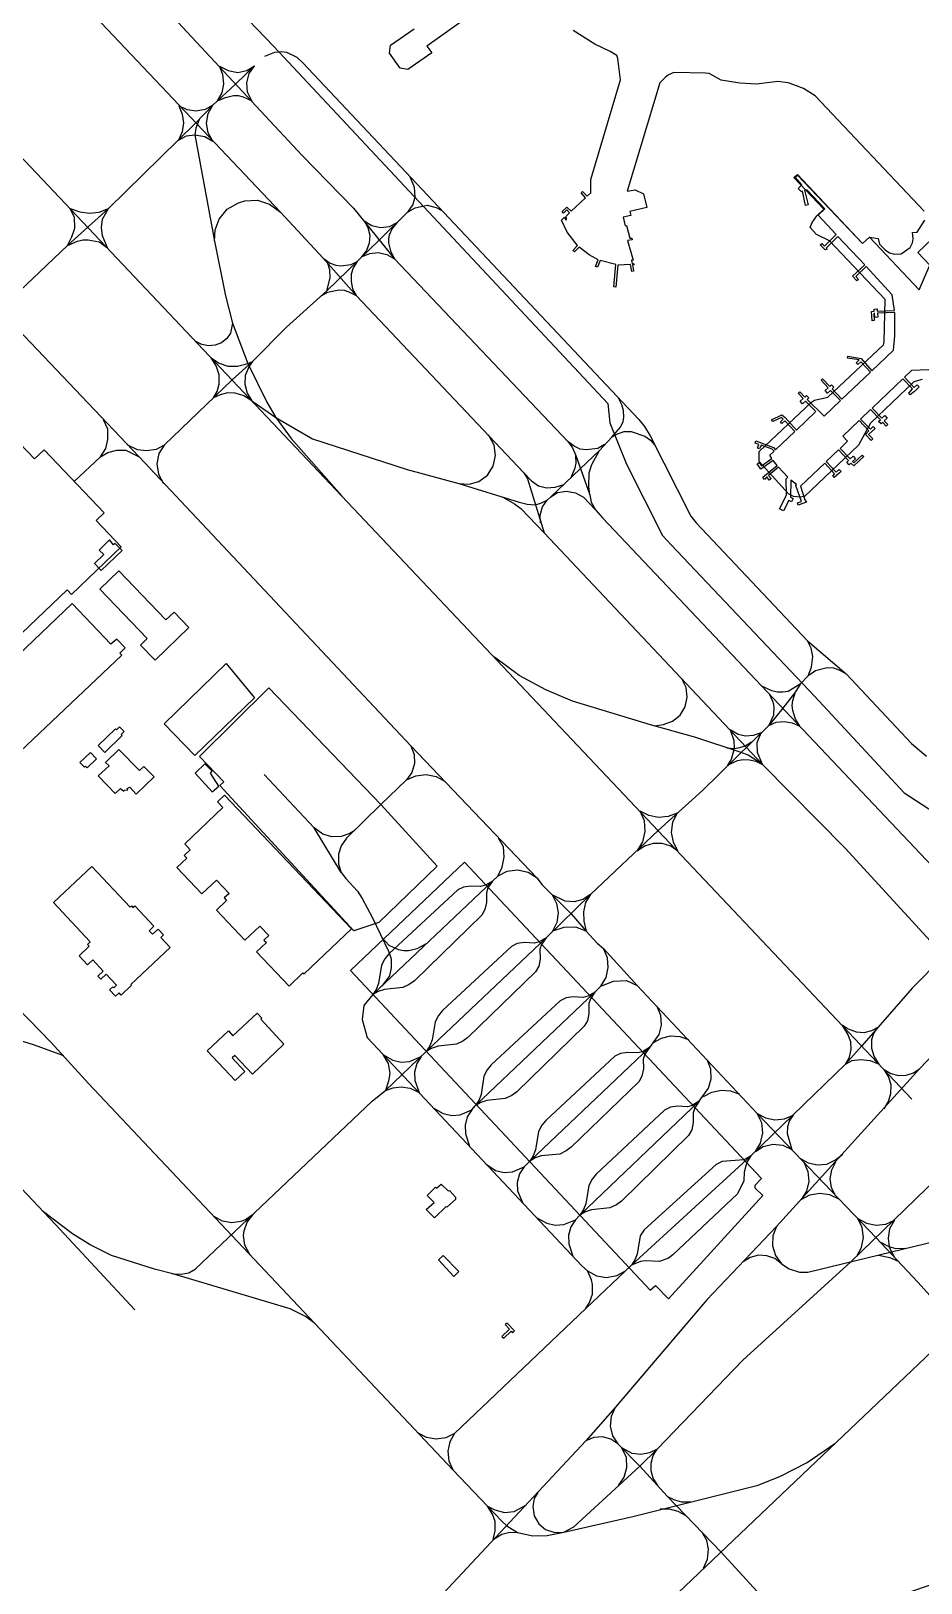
# Model space of a CAD drawing. Header units: metres. Extents: x -118 to 4032, y -3666 to 171.
# Drawn here: x 1823 to 2598, y -2648 to -1297 of the extents above; entities that cross this region are included whole.
import ezdxf

# ---------------------------------------------------------------- set-up
doc = ezdxf.new("R2010")
doc.units = ezdxf.units.M
for name, color, linetype in [('APRON', 1, 'Continuous'), ('CIVIL_BUILDING', 6, 'Continuous'), ('RUNWAY', 2, 'Continuous'), ('TAXIWAY', 5, 'Continuous'), ('TERMINAL', 3, 'Continuous')]:
    doc.layers.add(name, color=color, linetype=linetype)

msp = doc.modelspace()

# ---------------------------------------------------------------- linework, layer by layer
at = {"layer": 'APRON'}
for points in [[(1975.6, -1248.4), (2034.6, -1310.1), (2325.5, -1620.9), (2327.1, -1637.7), (2341.7, -1673.7), (2373.1, -1735.9), (2380.5, -1744), (2505.6, -1876), (2583.5, -1960.1), (2620.7, -1984.1), (2659.5, -1998.1), (2709.5, -2006.1), (2763.5, -2004.9), (2814.3, -1988.1), (2859.9, -1959.3), (2890.3, -1935.3), (2971.5, -1853.7), (3086.5, -1744.4), (3075.7, -1731.2), (3080.7, -1729), (3099.9, -1709.4), (3200.1, -1617.4)], [(2239, -1258.8), (2167.8, -1309.7), (2172.1, -1315.5), (2151.2, -1330), (2144.6, -1329), (2135.3, -1315.9), (2136.2, -1308.9), (2156.8, -1294.5)], [(2600.9, -1453.5), (2505.8, -1353), (2495.9, -1346.5), (2489.7, -1344.1), (2482.3, -1341.7), (2473.5, -1340.6), (2454.7, -1342.9), (2440.2, -1342), (2424.1, -1339.2), (2413.7, -1333.6), (2410.4, -1333.3), (2382.9, -1332.5), (2378.1, -1334.8), (2375.4, -1337), (2370.7, -1341.7), (2342.3, -1436.1), (2349.1, -1434.8), (2356.5, -1438.4), (2359.2, -1450.2), (2344.4, -1453.8), (2345.3, -1457.1), (2338.8, -1458.6), (2340.5, -1466.3), (2341.7, -1466), (2344.6, -1477), (2346.2, -1476.8), (2346.7, -1478.4), (2342.5, -1478.9), (2347.4, -1496.1), (2345.9, -1496.1), (2346.3, -1498.1), (2348.7, -1499.7), (2346.8, -1499.7), (2347.8, -1505.6), (2346.2, -1505.9), (2345.2, -1499.9), (2334, -1500.3), (2332.3, -1519.6), (2330.5, -1519.4), (2332.2, -1499.9), (2318.7, -1496.5), (2316.5, -1502.3), (2314.7, -1501.6), (2316.9, -1495.7), (2309.1, -1491.4), (2300.3, -1484.6), (2296.2, -1488.9), (2295, -1487.7), (2299.1, -1483.4), (2289.9, -1471.8), (2284.9, -1461.1), (2287.7, -1458.5), (2288.7, -1461.1), (2289.5, -1460.3), (2289, -1457.8), (2292.1, -1454.8), (2289.7, -1452.1), (2286.7, -1455), (2285.5, -1453.7), (2289.8, -1449.8), (2293.4, -1453.5), (2306, -1441.7), (2302.1, -1437.3), (2303.3, -1436.2), (2307.3, -1440.4), (2310.6, -1437.3), (2310.5, -1425.8), (2336.5, -1339), (2334.2, -1320.3), (2333.1, -1317.9), (2327.5, -1314.4), (2314, -1308), (2295.3, -1296.1)], [(2599, -1599.9), (2591.8, -1602.1), (2554, -1638), (2543.8, -1657.1), (2496.7, -1702), (2492.2, -1702.6), (2487.2, -1701.9), (2482.6, -1699.6), (2457.3, -1671.5), (2457.3, -1662.6), (2502.6, -1619.6), (2505.3, -1618), (2516.9, -1615.3), (2565.3, -1569.7), (2565.9, -1567.6), (2566.9, -1530.2), (2518.4, -1479.2), (2507, -1473.7), (2501.5, -1467.6), (2503.3, -1463.4), (2507.5, -1457.4), (2513.4, -1451.6), (2487.4, -1424.1), (2490.6, -1421.5), (2547.2, -1481.5), (2553.1, -1475.9), (2560.8, -1477.3), (2561.9, -1482.2), (2566.8, -1487.1), (2570.7, -1489.6), (2575, -1490.7), (2580.7, -1490.5), (2588.6, -1484.9), (2590.6, -1481.1), (2591.2, -1477.4), (2590.8, -1472.1), (2594.7, -1471.7), (2601.3, -1461.3)]]:
    msp.add_lwpolyline(points, dxfattribs=at)
for points in [[(1666.3, -1784.2), (1755.7, -1877.6), (1854.4, -1783.1), (1858.2, -1787.1), (1901.5, -1745.7), (1879.7, -1722.9), (1886.9, -1716), (1834.4, -1661.2), (1826.2, -1669), (1807.3, -1649.3), (1666.3, -1784.2)], [(1969.8, -1928.3), (2030.2, -1868.6), (2127.6, -1970.1), (2176.8, -2023.7), (2126, -2072.8), (2104.3, -2080.1), (1987.6, -1953.6), (1991.1, -1950.5), (1969.8, -1928.3)], [(2362.3, -2393.2), (2366.9, -2389), (2378.1, -2400.6), (2460.3, -2310.6), (2453.8, -2304.1), (2453.8, -2301.5), (2459.2, -2295.9), (2200.6, -2020.3), (2101.3, -2114.8), (2362.3, -2393.2)]]:
    msp.add_lwpolyline(points, close=True, dxfattribs=at)
at = {"layer": 'CIVIL_BUILDING'}
for points in [[(1878.3, -1760.3), (1884.1, -1766.3), (1902.3, -1749), (1896.3, -1742.8), (1895, -1743.9), (1891.4, -1739.7), (1882.3, -1748.5), (1886.4, -1752.5), (1878.3, -1760.3)], [(1931.1, -1844.3), (1918.5, -1831.3), (1924.3, -1825.6), (1882.9, -1782.7), (1899.5, -1766.7), (1940.6, -1809.4), (1947.6, -1802.7), (1960.5, -1816), (1931.1, -1844.3)], [(1801.9, -1922.7), (1808.1, -1929.3), (1902.2, -1840), (1900.5, -1838.2), (1905.1, -1833.8), (1897.7, -1826), (1892.7, -1830.6), (1859, -1795.2), (1751.4, -1897.5), (1787.9, -1935.9), (1801.9, -1922.7)], [(1965.6, -1927.4), (1938.9, -1899.9), (1993.1, -1847.3), (2017.8, -1877.3), (1965.6, -1927.4)], [(1881.4, -1918.8), (1896.6, -1904.1), (1897.5, -1905), (1900.2, -1902.4), (1904.2, -1906.5), (1901.5, -1909.1), (1902.5, -1910), (1887.2, -1924.8), (1881.4, -1918.8)], [(1865.7, -1933.4), (1869.7, -1937.6), (1870.6, -1936.7), (1871.9, -1938.1), (1880, -1930.4), (1874.8, -1924.8), (1865.7, -1933.4)], [(1914.7, -1961.2), (1930.4, -1946.1), (1921.4, -1936.9), (1917.5, -1940.4), (1899.5, -1922.1), (1887.9, -1933.5), (1891, -1936.4), (1881.6, -1945.2), (1896.3, -1960.5), (1901, -1956.3), (1903.9, -1958.4), (1904.3, -1957.7), (1907.3, -1957.4), (1906.9, -1956.2), (1909, -1955.1), (1914.7, -1961.2)], [(1980.9, -1959.1), (1986.6, -1954.2), (1979.3, -1942.9), (1980.8, -1941.2), (1974.5, -1934.7), (1965.9, -1942.8), (1980.9, -1959.1)], [(2047.8, -2128.3), (2059.9, -2116.8), (2060.8, -2117.7), (2102.1, -2078.5), (1991.6, -1962), (1985.5, -1967.7), (1990.2, -1972.8), (1956.9, -2004.4), (1961.8, -2009.6), (1956.5, -2014.6), (1958.7, -2016.9), (1950.1, -2025), (1971.9, -2048), (1984.6, -2036), (1995.5, -2047.5), (1991.3, -2051.5), (1993.4, -2053.7), (1984.6, -2062.1), (2009.3, -2088.2), (2022.2, -2076), (2030.1, -2084.3), (2025.9, -2088.3), (2028, -2090.4), (2019.5, -2098.4), (2047.8, -2128.3)], [(1896.6, -2137), (1891.4, -2131.5), (1894.2, -2128.8), (1895.1, -2129.8), (1897.5, -2127.5), (1888.5, -2117.9), (1883.9, -2122.3), (1881.3, -2119.6), (1885.9, -2115.2), (1876.8, -2105.5), (1872.3, -2109.8), (1864.9, -2101.8), (1873.7, -2093.5), (1872.3, -2091.9), (1874.6, -2089.7), (1842.5, -2055.6), (1876.1, -2024.1), (1909.3, -2059.5), (1910.5, -2058.4), (1911.8, -2059.8), (1913.4, -2058.3), (1930.1, -2076.1), (1925.9, -2080), (1928.8, -2083.1), (1933.7, -2078.6), (1938.5, -2083.6), (1936, -2085.9), (1944.2, -2094.6), (1909.9, -2126.8), (1910.6, -2127.5), (1901.5, -2136.1), (1899.7, -2134.1), (1896.6, -2137)], [(2023.1, -2157.1), (2043.2, -2178.9), (2015.8, -2204.9), (2000.6, -2188.7), (1998.3, -2190.7), (2009.3, -2202.5), (2000.9, -2210.4), (1976.6, -2184.5), (1995, -2167.2), (1998.9, -2171.5), (2020, -2151.7), (2024.2, -2156.1), (2023.1, -2157.1)], [(2180.2, -2300.7), (2186.3, -2306.5), (2187.4, -2306.4), (2192.7, -2312.2), (2192.8, -2314), (2185.3, -2320.9), (2184.7, -2320.2), (2174.3, -2330), (2167.3, -2322.9), (2174, -2316.6), (2168.1, -2310.5), (2175.4, -2303.5), (2176.1, -2304.3), (2180.2, -2300.7)], [(2182.1, -2362.8), (2178, -2366.8), (2191.4, -2381.1), (2195.6, -2376.9), (2182.1, -2362.8)], [(2237.6, -2421.8), (2236.1, -2423), (2239.7, -2427), (2233.1, -2433.4), (2234.7, -2435), (2241.3, -2428.8), (2242.3, -2430.1), (2244.1, -2428.6), (2237.6, -2421.8)]]:
    msp.add_lwpolyline(points, close=True, dxfattribs=at)
at = {"layer": 'RUNWAY'}
for points in [[(2590.2, -2226.8), (1250.7, -809.7)], [(884.8, -1320.2), (1844.3, -2336)], [(2177.2, -2855.8), (3392, -1699.8)], [(1913.4, -2410.2), (1844.3, -2336)]]:
    msp.add_lwpolyline(points, dxfattribs=at)
at = {"layer": 'TAXIWAY'}
for points in [[(1385.9, -759.7), (1393.8, -770.8), (1439.2, -818.4), (1467.8, -850), (2040.2, -1454.4), (2077.5, -1494.4), (2106.4, -1527), (2252.3, -1681.4), (2255.3, -1686.6), (2269.8, -1733.4), (2460.1, -1935.2), (2532.1, -2008.2), (2635.3, -2120.7), (2698.9, -2187.1)], [(1629.4, -947.8), (1756.4, -1082.9), (1907.2, -1241.4), (2059.3, -1404.8), (2104, -1450.7), (2139.5, -1494.8), (2290.7, -1654.4), (2294.5, -1659.5), (2297.4, -1666.3), (2309.6, -1700.3), (2310.9, -1706.8), (2314.6, -1713.5), (2320.7, -1720.5), (2679.9, -2099.9), (2745.1, -2170.1), (2779.5, -2205.7)], [(1402.8, -1126.8), (1408.6, -1130.2), (1421.3, -1142.8), (1566.3, -1296), (1603.4, -1336.8), (1636.8, -1367.7), (1665.7, -1402.3), (1694.9, -1433.6), (1917.2, -1667.4), (2153.7, -1919.1), (2263.7, -2034.3), (2267.9, -2039.9), (2293.3, -2065.2), (2306.5, -2080.5), (2316.2, -2090.8), (2321.6, -2095.5), (2350.9, -2127.7), (2455.5, -2239.1), (2559, -2347.5)], [(2237.5, -2598.2), (2232.7, -2594.1), (2190.3, -2549.5), (1873.1, -2213.2), (1840.7, -2177.3), (1791, -2126.5), (1278.5, -1584.1), (1268.9, -1574.7), (1242.4, -1545.7), (930, -1215.2)], [(2026.8, -1318.4), (2035.3, -1314.8), (2041.2, -1314.3), (2045.5, -1314.9), (2054.4, -1319.4), (2059.7, -1324.2)], [(2059.7, -1324.2), (2352.4, -1634.9), (2357.4, -1640.8), (2362.3, -1649), (2397.6, -1719), (2402.2, -1724.7), (2499.2, -1827.6), (2532.8, -1856.4), (2589.9, -1916.9), (2602.8, -1928.1)], [(1985.4, -1357.3), (1989.4, -1350.3), (1991, -1342.4), (1990.2, -1334.4), (1987.1, -1327), (1994.7, -1331), (2003.1, -1332.6), (2011.1, -1330.8), (2017.7, -1326.7)], [(1985.4, -1357.3), (1992.4, -1354.4), (1999.3, -1352.7), (2003.5, -1352.6), (2007.7, -1353.7), (2015.3, -1357.4), (2011.7, -1349.9), (2010.9, -1341.6), (2013, -1333.6), (2017.7, -1326.7)], [(2017.7, -1326.7), (2001.3, -1342.4)], [(2001.3, -1342.4), (1981.5, -1361), (1966.3, -1376.9), (1890.5, -1451.1), (1854.9, -1483.4), (1813, -1523.2), (1805.2, -1527.2), (1796.7, -1528.7), (1788.1, -1527.4), (1780, -1522.9)], [(1951.4, -1391.5), (1958.6, -1387.8), (1965.8, -1386.9), (1974.5, -1388.3), (1981.5, -1392.4), (1977.3, -1385.1), (1975.8, -1376.7), (1977.3, -1368.3), (1981.5, -1361)], [(1951.8, -1361.6), (1954.8, -1368.8), (1955.8, -1376.6), (1954.6, -1384.3), (1951.4, -1391.5)], [(1981.5, -1361), (1974.6, -1364.8), (1966.8, -1366.2), (1958.9, -1365.1), (1951.8, -1361.6)], [(1969.9, -1373), (1966.5, -1381.2), (1965.8, -1386.9), (1982.8, -1479.5), (1992.5, -1527), (1998.6, -1550.9), (2011.8, -1586.1)], [(2152.9, -1423.1), (2156.7, -1432.6), (2157.3, -1441.1), (2155.7, -1447.5), (2151, -1454.4), (2126.6, -1478.3)], [(1982.8, -1479.5), (1983.5, -1469.7), (1986.8, -1460.4), (1993.9, -1451.7), (2003.8, -1446.1), (2009.2, -1444.3), (2020.4, -1443.7), (2030.7, -1447.3), (2040.2, -1454.4)], [(1854.9, -1483.4), (1863.5, -1479.5), (1868.2, -1478.4), (1872.9, -1478.4), (1882.3, -1480), (1889.6, -1485.4), (1885.4, -1474.9), (1884.3, -1467.6), (1885.4, -1460.3), (1890.5, -1451.1)], [(1854.9, -1483.4), (1858.7, -1475.8), (1861.1, -1468.1), (1860.9, -1458.9), (1857.1, -1451.1), (1865.6, -1453.9), (1874, -1455.2), (1882.5, -1454.2), (1890.5, -1451.1)], [(2151, -1454.4), (2157.6, -1450.6), (2168, -1448.3), (2175.9, -1450.2), (2180.9, -1452.8)], [(2113.1, -1461.8), (2116.5, -1467.7), (2118.1, -1474.4), (2117.6, -1481.3), (2115.2, -1487.7), (2111, -1493.1), (2118, -1490.2), (2125.5, -1489.5), (2132.9, -1491.1), (2139.5, -1494.8)], [(2113.1, -1461.8), (2119.8, -1465.8), (2127.4, -1467.5), (2135.2, -1466.7), (2141.8, -1463.3), (2137.7, -1468.4), (2135, -1474.4), (2134.5, -1477.4), (2134.5, -1481), (2136.1, -1488), (2139.5, -1494.8)], [(2126.6, -1478.3), (2080.7, -1522.7), (2045.4, -1554.3), (2015.8, -1584.2), (1998.1, -1600.2), (1938.9, -1657.2), (1934.4, -1664.4), (1932.6, -1673.4), (1934.1, -1682.5), (1938.5, -1690.6)], [(2107, -1497.2), (2103.7, -1502.6), (2101.9, -1508.3), (2101.9, -1514.5), (2103, -1520.9), (2106.4, -1527), (2100.2, -1523.9), (2096, -1522.6), (2091, -1522.3), (2081.2, -1524.3), (2076, -1527)], [(2077.5, -1494.4), (2083.5, -1498.6), (2088.4, -1500.4), (2092.9, -1500.9), (2102, -1499.9), (2107, -1497.2)], [(2080.7, -1522.7), (2083.6, -1511.4), (2083.4, -1504.6), (2081.4, -1499)], [(1998.6, -1550.9), (1996.8, -1559.6), (1993.5, -1564.3), (1988.9, -1568), (1983.4, -1570), (1977.6, -1570.8), (1971.9, -1569.6), (1966.6, -1566.9)], [(1980, -1581.1), (1986.8, -1585.7), (1994.6, -1588.3), (2002.8, -1588.4), (2011.8, -1586.1)], [(1981.9, -1616), (1985.2, -1610.5), (1986.9, -1604.1), (1987, -1595.8), (1984.2, -1588.1), (1980, -1581.1)], [(2011.8, -1586.1), (2015.8, -1584.2), (2012.9, -1588.3), (2009.5, -1596.4), (2009.2, -1604.2), (2011.3, -1611.8), (2015.4, -1618.5), (2008.5, -1614.1), (2000.7, -1611.8), (1994.3, -1611.7), (1987.7, -1613.4), (1981.9, -1616)], [(2011.8, -1586.1), (2028.5, -1619.7), (2036.4, -1633), (2049.5, -1651.3), (2093.8, -1701.4)], [(3325.2, -1590.2), (3319.7, -1585.5), (3314.1, -1582.6), (3306.6, -1581.4), (3296.9, -1582.4), (3289, -1588), (3239.1, -1636.8), (3090.5, -1778.2), (3005.8, -1857.3), (2888.7, -1968.7), (2874.1, -1981.5), (2658.3, -2144.9), (2643.3, -2157), (2627, -2168.7), (2597.2, -2200), (2472.2, -2337.6), (2411.6, -2401.5), (2331.9, -2495.4), (2306.3, -2524.2), (2132.5, -2710.1)], [(2015.4, -1618.5), (2036.4, -1633), (2068.3, -1651.7), (2150.7, -1678.4), (2195.6, -1690.6), (2248.3, -1706.9), (2255.1, -1708.7), (2262, -1709)], [(2339.3, -1632.8), (2339, -1627.1), (2337.6, -1622.1), (2334.8, -1616.2)], [(1883.5, -1667.4), (1888.1, -1660), (1890, -1652.3), (1890, -1643.3), (1886.2, -1635.1)], [(2329, -1650.1), (2336.4, -1641.6), (2338.7, -1636.6), (2339.3, -1632.8)], [(2195.6, -1690.6), (2204.7, -1691.1), (2213.1, -1688.9), (2220.5, -1683.3), (2225.5, -1675.4), (2227.5, -1666.3), (2226.3, -1657.1), (2221.4, -1648.1)], [(2287.2, -2603.8), (2295.7, -2599.3), (2353.1, -2546.3), (2368.4, -2531.4), (2442.8, -2453.9), (2537.1, -2368.4), (2603, -2304.5), (2698.8, -2214.9), (2745.1, -2170.1), (2781.3, -2136.4), (2892, -2029.5), (3152.1, -1783.5), (3188.6, -1745.5), (3255.2, -1686.8), (3306.2, -1636.3)], [(2340.2, -1645.3), (2333.5, -1647.5), (2329, -1650.1)], [(2340.2, -1645.3), (2345.7, -1645.2), (2357.7, -1649.3), (2362.5, -1652.8), (2366.1, -1656.8)], [(1860.6, -1688.8), (1883.5, -1667.4), (1890, -1663.6), (1897.9, -1661.4), (1905.6, -1661.6), (1917.2, -1667.4)], [(1938.9, -1657.2), (1932, -1660.9), (1923.7, -1662.1), (1915.7, -1661.1), (1906.8, -1657)], [(2322.5, -1656.6), (2316.8, -1660.1), (2306.5, -1661.1), (2301.4, -1660.6), (2296.1, -1658.1), (2290.7, -1654.4)], [(2301.4, -1677.7), (2318.2, -1661.9), (2329, -1650.1)], [(2309.6, -1700.3), (2308.7, -1693.3), (2309.1, -1681.2), (2311.3, -1674.1), (2318.2, -1661.9)], [(2293.5, -1685.3), (2297, -1676.8), (2297.7, -1672.8), (2297.4, -1666.3)], [(2252.3, -1681.4), (2258.9, -1688.1), (2264.9, -1692.5), (2272, -1694.2), (2279.4, -1693.8), (2287, -1691.4)], [(2275.6, -1702.1), (2301.4, -1677.7)], [(2233.8, -1702.5), (2244.1, -1708.3), (2249.5, -1712.3), (2269.8, -1733.4)], [(2262, -1709), (2267.1, -1707.8), (2272.5, -1705.1), (2275.6, -1702.1), (2281.6, -1698.4), (2289.4, -1697.2), (2297.2, -1698.6), (2304.1, -1702.4), (2314.6, -1713.5)], [(2266.7, -1724.7), (2266.5, -1718.2), (2268.5, -1710.8), (2272.5, -1705.1)], [(2499.9, -1858.2), (2502.6, -1850.4), (2503.9, -1841.2), (2502.4, -1833.9), (2499.2, -1827.6)], [(2460.1, -1935.2), (2447.7, -1927.1), (2441.5, -1924.8), (2402.1, -1911.8), (2362.5, -1900.8), (2294.5, -1880), (2271.3, -1870.4), (2248.3, -1857.8), (2226.6, -1841.9)], [(2532.8, -1856.4), (2526.9, -1853.1), (2522.2, -1851.4), (2516.5, -1851.1), (2506.2, -1853.6), (2499.9, -1858.2)], [(2366.1, -1901.7), (2373.9, -1900.5), (2381.8, -1897.6), (2388.3, -1892.2), (2392.7, -1885), (2394.5, -1876.7), (2393.5, -1868.3), (2389.9, -1860.7)], [(2499.9, -1858.2), (2493, -1865.4), (2488.9, -1872.1), (2477.8, -1886.3)], [(2493, -1865.4), (2482.3, -1871.6), (2477.7, -1872.4), (2472.7, -1872.3), (2468.2, -1871.1), (2459.5, -1867.2)], [(2465.6, -1901.4), (2471.9, -1898.5), (2479, -1897.8), (2486, -1899), (2492.5, -1901.9), (2488.7, -1895.9), (2486.4, -1888.2), (2485.9, -1883.9), (2486.5, -1879.6), (2488.9, -1872.1)], [(2466.3, -1874.4), (2469.1, -1880.8), (2470, -1885), (2469.6, -1892.2), (2465.6, -1901.4)], [(2477.8, -1886.3), (2465.6, -1901.4), (2407.8, -1957.9), (2369.2, -1992.7), (2310.2, -2048.5), (2271.6, -2086.1)], [(2460.1, -1935.2), (2455.6, -1924.8), (2455.4, -1916), (2459, -1907.6), (2451.9, -1910.1), (2445.3, -1910.6), (2438.8, -1909.2), (2431.8, -1905), (2435, -1914.3), (2435.3, -1921.3), (2432.7, -1930.8), (2429.7, -1935.8)], [(2153.7, -1919.1), (2156.7, -1926.5), (2157.1, -1934.5), (2154.8, -1942.2), (2150.1, -1948.7)], [(2428.9, -1920.8), (2435.3, -1921.3), (2440.4, -1920.4), (2445, -1918.9), (2450.6, -1915.6)], [(2429.7, -1935.8), (2438.3, -1931.9), (2443.2, -1930.9), (2448.7, -1931.2), (2454.4, -1932.5), (2460.1, -1935.2)], [(2093.1, -2029.2), (2069.6, -1990.5), (2026, -1944.1)], [(2150.1, -1948.7), (2158.2, -1945.1), (2167.1, -1944.1), (2175.8, -1945.8), (2183.6, -1950)], [(2150.1, -1948.7), (2127.6, -1970.1)], [(2127.6, -1970.1), (2097.7, -1999.3), (2093.1, -2006.1), (2090.7, -2013.4), (2090.7, -2022), (2093.1, -2029.2), (2097.1, -2034.7), (2107.5, -2045.5), (2111.3, -2052.1), (2120.1, -2068.3), (2134.7, -2098.5), (2136.7, -2104.5), (2136.7, -2112.4), (2135.2, -2119.2), (2128.6, -2128.3)], [(2386.4, -2010.9), (2380.2, -2006.4), (2372.7, -2004.2), (2364.9, -2004.2), (2357.4, -2006.4), (2350.9, -2010.7), (2355.8, -2002.7), (2358, -1993.6), (2357.3, -1984.3), (2353.4, -1976)], [(2386.4, -2010.9), (2382.5, -2003), (2380.8, -1994.4), (2382, -1985.6), (2385.8, -1977.7), (2377.9, -1980.7), (2369.5, -1981.3), (2361.2, -1979.6), (2353.4, -1976)], [(2105, -1992.8), (2100.7, -1995.3), (2093.2, -1997.9), (2084.9, -1998.2), (2077.1, -1995.9), (2069.6, -1990.5)], [(2229.6, -2032.5), (2233.4, -2024.7), (2235.2, -2016), (2234.5, -2007.1), (2230.3, -1999.3)], [(2224.9, -2036.8), (2218.8, -2040.5), (2214.6, -2041.6), (2206, -2041.1), (2199.7, -2042), (2194.7, -2044.5), (2134.7, -2100.3), (2131.2, -2104.5), (2128.2, -2110), (2125.7, -2126), (2123.7, -2131.1), (2120.8, -2135.7)], [(2224.9, -2036.8), (2220.9, -2042.7), (2219.6, -2046.9), (2219.7, -2055.5), (2218.4, -2061.7), (2215.7, -2066.6), (2156.9, -2123.7), (2152.4, -2126.9), (2146.8, -2129.6), (2130.8, -2131.3), (2125.5, -2133), (2120.8, -2135.7)], [(2224.9, -2036.8), (2120.8, -2135.7)], [(2263.7, -2034.3), (2255.9, -2029.2), (2246.8, -2027.3), (2237.5, -2028.5), (2229.6, -2032.5), (2224.9, -2036.8)], [(2310.2, -2048.5), (2303.6, -2052.8), (2296, -2054.9), (2288.2, -2054.4), (2276.9, -2048.9)], [(2276.9, -2048.9), (2280.7, -2056.3), (2282.1, -2064.6), (2280.9, -2072.8), (2277.3, -2080.3)], [(2310.2, -2048.5), (2306, -2055.6), (2304.1, -2063.6), (2304.6, -2071.8), (2306.5, -2080.5), (2297.5, -2076.9), (2287.1, -2077.2), (2277.3, -2080.3)], [(2644.1, -2062.1), (2635.9, -2081.1), (2602, -2118.4), (2590.5, -2130.2), (2546.7, -2180.4), (2532.3, -2196.3), (2450, -2276)], [(1851.6, -2188.9), (1825.3, -2179.5), (1757.2, -2158.5), (1687.7, -2138.4), (1668.2, -2131.7), (1638.6, -2112.6), (1616.1, -2094.5)], [(2128.5, -2085.9), (2134.7, -2092.5), (2142.7, -2096.3), (2147.7, -2097.2), (2151.7, -2097.3), (2159.3, -2095.6), (2168, -2090.9)], [(2271.6, -2086.1), (2265.6, -2089.7), (2261.4, -2090.9), (2252.8, -2090.3), (2246.5, -2091.2), (2241.4, -2093.7), (2181.4, -2149.5), (2177.9, -2153.8), (2175, -2159.3), (2172.5, -2175.2), (2170.5, -2180.4), (2167.6, -2184.9)], [(2271.6, -2086.1), (2167.6, -2184.9)], [(2271.6, -2086.1), (2267.7, -2092), (2266.3, -2096.1), (2266.4, -2104.7), (2265.2, -2111), (2262.4, -2115.9), (2203.6, -2172.9), (2199.2, -2176.2), (2193.6, -2178.9), (2177.5, -2180.6), (2172.3, -2182.2), (2167.6, -2184.9)], [(2314.1, -2133.5), (2319.4, -2128.2), (2323.9, -2120.7), (2325.8, -2112.2), (2325, -2103.6), (2321.6, -2095.5)], [(2314.1, -2133.5), (2308.1, -2137.1), (2303.9, -2138.3), (2295.3, -2137.7), (2289, -2138.6), (2283.9, -2141.1), (2223.9, -2196.9), (2220.4, -2201.2), (2217.5, -2206.6), (2215, -2222.6), (2213, -2227.8), (2210.1, -2232.3)], [(2314.1, -2133.5), (2210.1, -2232.3)], [(2314.1, -2133.5), (2310.2, -2139.4), (2308.8, -2143.5), (2308.9, -2152.1), (2307.7, -2158.4), (2304.9, -2163.2), (2246.1, -2220.3), (2241.7, -2223.6), (2236.1, -2226.2), (2220, -2227.9), (2214.7, -2229.6), (2210.1, -2232.3)], [(2319.4, -2128.2), (2330.2, -2124.1), (2341.6, -2123.5), (2350.9, -2127.7)], [(2120.8, -2135.7), (2112.9, -2145.3), (2111.4, -2157.5), (2115.7, -2173), (2302.7, -2371.8)], [(2368.1, -2145.8), (2371.3, -2153.7), (2371.9, -2162.2), (2369.8, -2170.4), (2361.6, -2181.7)], [(2532.3, -2196.3), (2535.7, -2190.1), (2537.2, -2183.4), (2536.9, -2176.9), (2534.3, -2170.1), (2529.3, -2162.1)], [(2529.3, -2162.1), (2534.7, -2165.5), (2541.5, -2168.1), (2548.6, -2168.6), (2555.2, -2166.8), (2560.1, -2164.3)], [(2365.2, -2177.5), (2372.1, -2173.5), (2380, -2171.7), (2388, -2172.2), (2395.6, -2174.9)], [(2532.3, -2196.3), (2538.2, -2193.2), (2545.4, -2192.1), (2553.9, -2193.1), (2561.8, -2196.4), (2557.2, -2189.4), (2555.2, -2182.6), (2555.3, -2174.8), (2556.7, -2170.1), (2560.1, -2164.3)], [(1946.6, -2378.8), (1953.5, -2379), (1960.6, -2378), (1966.1, -2374.8), (2120.4, -2228.3), (2131.7, -2219.1), (2167.6, -2184.9)], [(2129.4, -2187.8), (2134.2, -2195.8), (2135.6, -2204.3), (2134.4, -2211.2), (2131.7, -2219.1), (2138.5, -2216.8), (2145.5, -2215.9), (2153.3, -2217.1), (2161, -2221)], [(2129.4, -2187.8), (2138, -2192.7), (2145.4, -2194.5), (2152.8, -2193.9), (2162.9, -2189.7), (2158.9, -2195.8), (2156.9, -2203.1), (2157.2, -2210.5), (2161, -2221)], [(2361.6, -2181.7), (2357.6, -2187.6), (2356.2, -2191.8), (2356.3, -2200.4), (2355.1, -2206.6), (2352.4, -2211.5), (2293.5, -2268.6), (2289.1, -2271.8), (2283.5, -2274.5), (2267.4, -2276.2), (2262.2, -2277.9), (2257.5, -2280.6)], [(2361.6, -2181.7), (2257.5, -2280.6)], [(2361.6, -2181.7), (2355.5, -2185.4), (2351.3, -2186.5), (2342.7, -2186), (2336.4, -2186.9), (2331.4, -2189.4), (2271.3, -2245.2), (2267.9, -2249.4), (2264.9, -2254.9), (2262.4, -2270.9), (2260.4, -2276), (2257.5, -2280.6)], [(2405, -2228.5), (2413.1, -2217.3), (2415.4, -2209.1), (2415, -2200.7), (2412.1, -2192.7)], [(2565.9, -2235.1), (2569.9, -2228.8), (2571.9, -2221.7), (2572, -2214.3), (2569.9, -2207.1), (2566, -2200.8), (2571.8, -2204.3), (2578.4, -2206.1), (2585.1, -2205.9), (2591.6, -2203.8), (2597.2, -2200)], [(2405, -2228.5), (2398.9, -2232.2), (2394.7, -2233.3), (2386.1, -2232.8), (2379.8, -2233.7), (2374.8, -2236.2), (2315.1, -2292.1), (2311.6, -2296.4), (2308.7, -2301.8), (2306.1, -2317.8), (2304.2, -2322.9), (2301.3, -2327.5)], [(2405, -2228.5), (2301.3, -2327.5)], [(2405, -2228.5), (2401, -2234.4), (2399.6, -2238.6), (2399.8, -2247.2), (2398.5, -2253.4), (2395.7, -2258.3), (2337.3, -2315.5), (2332.9, -2318.7), (2327.2, -2321.4), (2311.2, -2323.1), (2305.9, -2324.8), (2301.3, -2327.5)], [(2408.6, -2224.4), (2415.9, -2220.6), (2424, -2219), (2432.3, -2219.6), (2440.1, -2222.4)], [(2173.4, -2234.2), (2182.1, -2239.1), (2189.5, -2240.9), (2196.9, -2240.3), (2207, -2236.1), (2203, -2242.1), (2201, -2249.5), (2201.3, -2256.9), (2204.8, -2267.7)], [(2207, -2236.1), (2210.1, -2232.3)], [(2454.1, -2272.4), (2458.4, -2265), (2460.4, -2256.2), (2459.4, -2247.3), (2455.5, -2239.1)], [(2455.5, -2239.1), (2462.8, -2243), (2470.9, -2244.6), (2479.2, -2243.8), (2486.8, -2240.7), (2483.5, -2245.4), (2481.7, -2250.8), (2481.4, -2256.6), (2485.6, -2270.6)], [(2471.5, -2362.9), (2476.7, -2370), (2483.3, -2374.4), (2492.4, -2377.3), (2499.4, -2377.4), (2664.3, -2337.3), (2698, -2326.3), (2725.6, -2313.6), (2754, -2295), (2771.6, -2282.6), (2817.7, -2246.3)], [(2454.1, -2272.4), (2460.7, -2267.9), (2469.2, -2265.9), (2477.8, -2266.9), (2485.6, -2270.6)], [(2219.5, -2283.4), (2227.6, -2288.8), (2235, -2290.6), (2242.4, -2290.1), (2252.5, -2285.8), (2248.5, -2291.9), (2246.5, -2299.2), (2246.8, -2306.6), (2251, -2316.8)], [(2252.5, -2285.8), (2257.5, -2280.6)], [(2450, -2276), (2443.9, -2279.6), (2424.8, -2281.1), (2419.8, -2283.6), (2357, -2340.5), (2353.5, -2345.7), (2351, -2361.7), (2349, -2366.8), (2346, -2371.3)], [(2450, -2276), (2446.4, -2281.5), (2444.2, -2290.2), (2443.8, -2297.9), (2438.3, -2309.3), (2382, -2362.3), (2378.2, -2365.3), (2370.3, -2368), (2357.9, -2367.5), (2353.7, -2368), (2346, -2371.3)], [(2450, -2276), (2346, -2371.3)], [(2492.7, -2278.1), (2499.9, -2282.1), (2508, -2283.8), (2516.2, -2283.2), (2523.7, -2279.5), (2530.1, -2274.5)], [(2496, -2281.6), (2499.6, -2289.6), (2500.4, -2298.3), (2498.4, -2306.8), (2493.8, -2314.2), (2501.4, -2310), (2509.9, -2308.5), (2518.5, -2309.7), (2526.2, -2313.6)], [(2523.6, -2310.9), (2520.2, -2303.8), (2519.1, -2296), (2520.4, -2288.3), (2524, -2281.3)], [(2069.8, -2421.8), (2062.1, -2416), (2048.8, -2409.4), (1946.6, -2378.8), (1930.5, -2374.8), (1893.2, -2362.8), (1874.6, -2353.5), (1859.3, -2344), (1832.8, -2323.9)], [(2013.9, -2362.5), (2009.4, -2353.8), (2008.2, -2345.5), (2008.7, -2341.5), (2011.4, -2333.8), (2016.4, -2327.3), (2009.7, -2331.9), (2005.9, -2333.4), (1997.8, -2334.4), (1989.8, -2333), (1981.9, -2328.6)], [(2263.4, -2330.1), (2272.2, -2334.8), (2279.6, -2336.6), (2287, -2336), (2297.1, -2331.8), (2293.1, -2337.9), (2291.1, -2345.2), (2291.5, -2352.6), (2294.8, -2363.5)], [(2297.1, -2331.8), (2301.3, -2327.5)], [(2472.2, -2337.6), (2469.2, -2345.8), (2468.9, -2354.6), (2471.5, -2362.9)], [(2542.1, -2363.6), (2546.3, -2355.9), (2548, -2347.3), (2546.9, -2338.6), (2543.2, -2330.6), (2550.7, -2334.7), (2559, -2336.4), (2567.5, -2335.6), (2574.9, -2332), (2570.8, -2339.6), (2569.4, -2347.9), (2570.4, -2355.4), (2574.8, -2364.2)], [(2559, -2347.5), (2595.4, -2386), (2630.2, -2424.7), (2677.1, -2473), (2688.2, -2481.9), (2700.1, -2486.3), (2711.4, -2485.7), (2722, -2483.5), (2840.5, -2444), (2850.5, -2439.9), (2865.7, -2431.7), (2900.8, -2410.2)], [(2584.3, -2356.9), (2576.5, -2357.2), (2570.4, -2355.4), (2562.5, -2351.3)], [(2476.7, -2370), (2470.8, -2365.6), (2463.9, -2363.1), (2456.6, -2362.7), (2449.4, -2364.5), (2443.1, -2368.3)], [(2561, -2362.6), (2570.9, -2364.5), (2578.8, -2368.2)], [(2306.2, -2409), (2309.3, -2403.9), (2311.9, -2396.6), (2312, -2388.2), (2311.2, -2384.2), (2307.7, -2376.3), (2302.7, -2371.8)], [(2346, -2371.3), (2306.2, -2409)], [(2307.7, -2376.3), (2315.5, -2380.6), (2324.3, -2382), (2333.1, -2380.4), (2340.9, -2376.2)], [(2306.2, -2409), (2191.8, -2517.8), (2187.7, -2525.2), (2186, -2533.4), (2186.9, -2541.8), (2190.3, -2549.5)], [(2331.9, -2495.4), (2328.3, -2503.1), (2327.4, -2511.6), (2329.4, -2519.8), (2334.1, -2526.9), (2353.1, -2546.3)], [(2191.8, -2517.8), (2184.2, -2521.6), (2175.8, -2522.9), (2167.4, -2521.3), (2160, -2517.3)], [(2287.2, -2603.8), (2347, -2590.1), (2456.4, -2562.8), (2475.6, -2555.1), (2498.9, -2543.3), (2523.1, -2526.6)], [(2334.1, -2526.9), (2327.9, -2522.8), (2320.7, -2520.8), (2313.2, -2521.4), (2306.3, -2524.2)], [(2334.8, -2563.3), (2339.6, -2556), (2342, -2547.5), (2341.5, -2538.8), (2337.5, -2530.4)], [(2368.4, -2531.4), (2361.6, -2534.8), (2354.2, -2536.1), (2346.7, -2535.2), (2337.5, -2530.4)], [(2368.6, -2562.5), (2364.9, -2556.9), (2363, -2550.4), (2363, -2543.6), (2364.8, -2537.1), (2368.4, -2531.4)], [(2353.1, -2546.3), (2377.4, -2572.9), (2423.8, -2621.1), (2471.2, -2672.7), (2480, -2678.8), (2488.3, -2682.5), (2497.3, -2683.3), (2509, -2682.4), (2635.6, -2639.8), (2656.4, -2630), (2675.9, -2617.8), (2709.3, -2593)], [(2220.6, -2581.2), (2226.9, -2584.4), (2235.5, -2586.7), (2243.8, -2585.8), (2254.4, -2580)], [(2225.6, -2610.1), (2227.2, -2602.8), (2227.4, -2594.5), (2224.9, -2588.1), (2220.6, -2581.2)], [(2264.3, -2569.2), (2261.2, -2574.5), (2260.2, -2581.5), (2261.2, -2589.6), (2265.2, -2596.6), (2271.2, -2601.4), (2279.1, -2604.1), (2287.2, -2603.8)], [(2377.4, -2572.9), (2383.5, -2575.7), (2389.5, -2577.3), (2397.6, -2577.3)], [(2371, -2583.6), (2378.8, -2583.5), (2386.4, -2585.5), (2393.2, -2589.4)], [(2225.6, -2610.1), (2233, -2605.6), (2240, -2603.8), (2246.7, -2604)], [(2237.5, -2598.2), (2246.7, -2604), (2260.2, -2607.1), (2272.5, -2606.8), (2287.2, -2603.8)], [(2408.8, -2635.3), (2412.1, -2627.3), (2413, -2618.7), (2411.5, -2611.1), (2408.2, -2605.1)]]:
    msp.add_lwpolyline(points, dxfattribs=at)
at = {"layer": 'TERMINAL'}
msp.add_lwpolyline([(2605, -1591.6), (2589.9, -1592.2), (2583.8, -1598.1), (2592.2, -1606.9), (2594.8, -1604.5), (2596.5, -1606.3), (2592.4, -1610.3), (2588.6, -1613.2), (2587.4, -1611.9), (2590.8, -1608.2), (2582.4, -1599.3), (2555.6, -1624.9), (2564, -1633.8), (2566.6, -1631.3), (2568.7, -1633.6), (2566.1, -1636), (2569.2, -1639.3), (2567.8, -1640.5), (2564.8, -1637.3), (2563.3, -1638.7), (2561.2, -1636.5), (2562.7, -1635), (2554.2, -1626.2), (2545.5, -1634.5), (2554, -1643.3), (2556.5, -1640.9), (2558.2, -1642.7), (2552.3, -1647.9), (2556, -1651.8), (2554.6, -1653.1), (2549.7, -1647.8), (2552.6, -1644.6), (2544.2, -1635.8), (2530, -1649.2), (2534.2, -1653.6), (2527.6, -1660), (2536.3, -1669.2), (2538.9, -1666.8), (2541.1, -1669.1), (2538.5, -1671.5), (2539.6, -1672.7), (2546.9, -1665.8), (2548.2, -1667), (2539.6, -1675.3), (2537.1, -1672.8), (2535.6, -1674.2), (2533.5, -1671.9), (2535, -1670.5), (2526.2, -1661.2), (2515.5, -1671.4), (2524.2, -1680.7), (2526.8, -1678.3), (2528.5, -1680.1), (2522.4, -1685.4), (2521.2, -1684.1), (2522.9, -1682), (2514.2, -1672.8), (2493.1, -1692.8), (2497, -1704.8), (2498.3, -1706.8), (2491.2, -1709.4), (2490.5, -1707.5), (2493.9, -1706.3), (2489, -1692.2), (2489.6, -1691.4), (2484.7, -1687.8), (2484.5, -1702.4), (2486.8, -1703.5), (2485.3, -1706.6), (2483, -1705.5), (2478.4, -1714.3), (2474.9, -1712.6), (2481, -1700.7), (2480.8, -1686.5), (2482.2, -1685), (2473.9, -1676.4), (2465.2, -1683.5), (2467.5, -1686.3), (2465.9, -1687.6), (2463.7, -1684.8), (2461.9, -1687), (2460.4, -1685), (2472.7, -1675), (2469.4, -1670.4), (2458.7, -1678.1), (2455.5, -1673.4), (2457.1, -1672.3), (2459.1, -1675.2), (2468.3, -1668.9), (2466.5, -1665.9), (2470.1, -1662.5), (2468.6, -1660.8), (2458.8, -1657.2), (2457.5, -1660.5), (2455.7, -1659.8), (2456.9, -1656.5), (2453.7, -1655.3), (2454.4, -1653.5), (2469.5, -1659.2), (2471.5, -1661.2), (2488.2, -1645.2), (2479.5, -1636), (2476.9, -1638.4), (2475.6, -1637), (2478.2, -1634.6), (2476.5, -1633.1), (2469.2, -1636.6), (2468, -1635.2), (2476.8, -1630.9), (2479.7, -1633.1), (2489.6, -1644), (2506.4, -1628), (2497.6, -1618.8), (2495, -1621.3), (2492.9, -1619), (2495.5, -1616.5), (2491.3, -1612.1), (2492.6, -1610.8), (2496.8, -1615.3), (2498.3, -1613.8), (2500.5, -1616), (2498.9, -1617.5), (2513.7, -1631.9), (2527.9, -1618.4), (2519.4, -1609.5), (2516.8, -1611.9), (2514.7, -1609.7), (2517.3, -1607.2), (2511.1, -1600.6), (2512.4, -1599.4), (2518.6, -1606), (2520.1, -1604.5), (2522.3, -1606.8), (2520.8, -1608.2), (2529.2, -1617.1), (2554.1, -1593.5), (2545.7, -1584.6), (2543, -1587), (2541.7, -1585.6), (2544.1, -1583), (2534.1, -1581.5), (2534.4, -1579.6), (2545.9, -1581.7), (2555.4, -1592.3), (2574.1, -1574.5), (2575.4, -1562), (2575.2, -1541.5), (2560.3, -1542.3), (2560.4, -1545.8), (2557.8, -1545.9), (2557.6, -1542.3), (2557, -1542.4), (2557.4, -1548.6), (2555.6, -1548.8), (2555.1, -1540.7), (2557.4, -1540.6), (2557.3, -1538.6), (2559.8, -1538.5), (2559.9, -1540.4), (2575.1, -1539.8), (2573.1, -1526.2), (2550.4, -1501.5), (2541.2, -1510.2), (2543.7, -1512.8), (2542.3, -1514.2), (2538.3, -1510), (2549.1, -1500.1), (2525.8, -1475.5), (2515.6, -1485.5), (2516.4, -1486.6), (2514.7, -1487.2), (2510.4, -1482.8), (2511.6, -1481.6), (2514, -1483.9), (2524.2, -1473.8), (2508.4, -1457), (2514.3, -1451.3), (2499, -1435.1), (2496.7, -1435), (2499.7, -1447.9), (2497.6, -1448.4), (2494.8, -1436.1), (2494, -1436.7), (2491.1, -1433.7), (2494.2, -1430.5), (2488.4, -1423.9), (2490.5, -1422), (2547.2, -1481.5), (2553.1, -1475.9), (2596.4, -1521.8), (2605.7, -1500.4), (2595.2, -1489.4), (2614.8, -1470.8)], dxfattribs=at)

doc.saveas('drawing.dxf')
